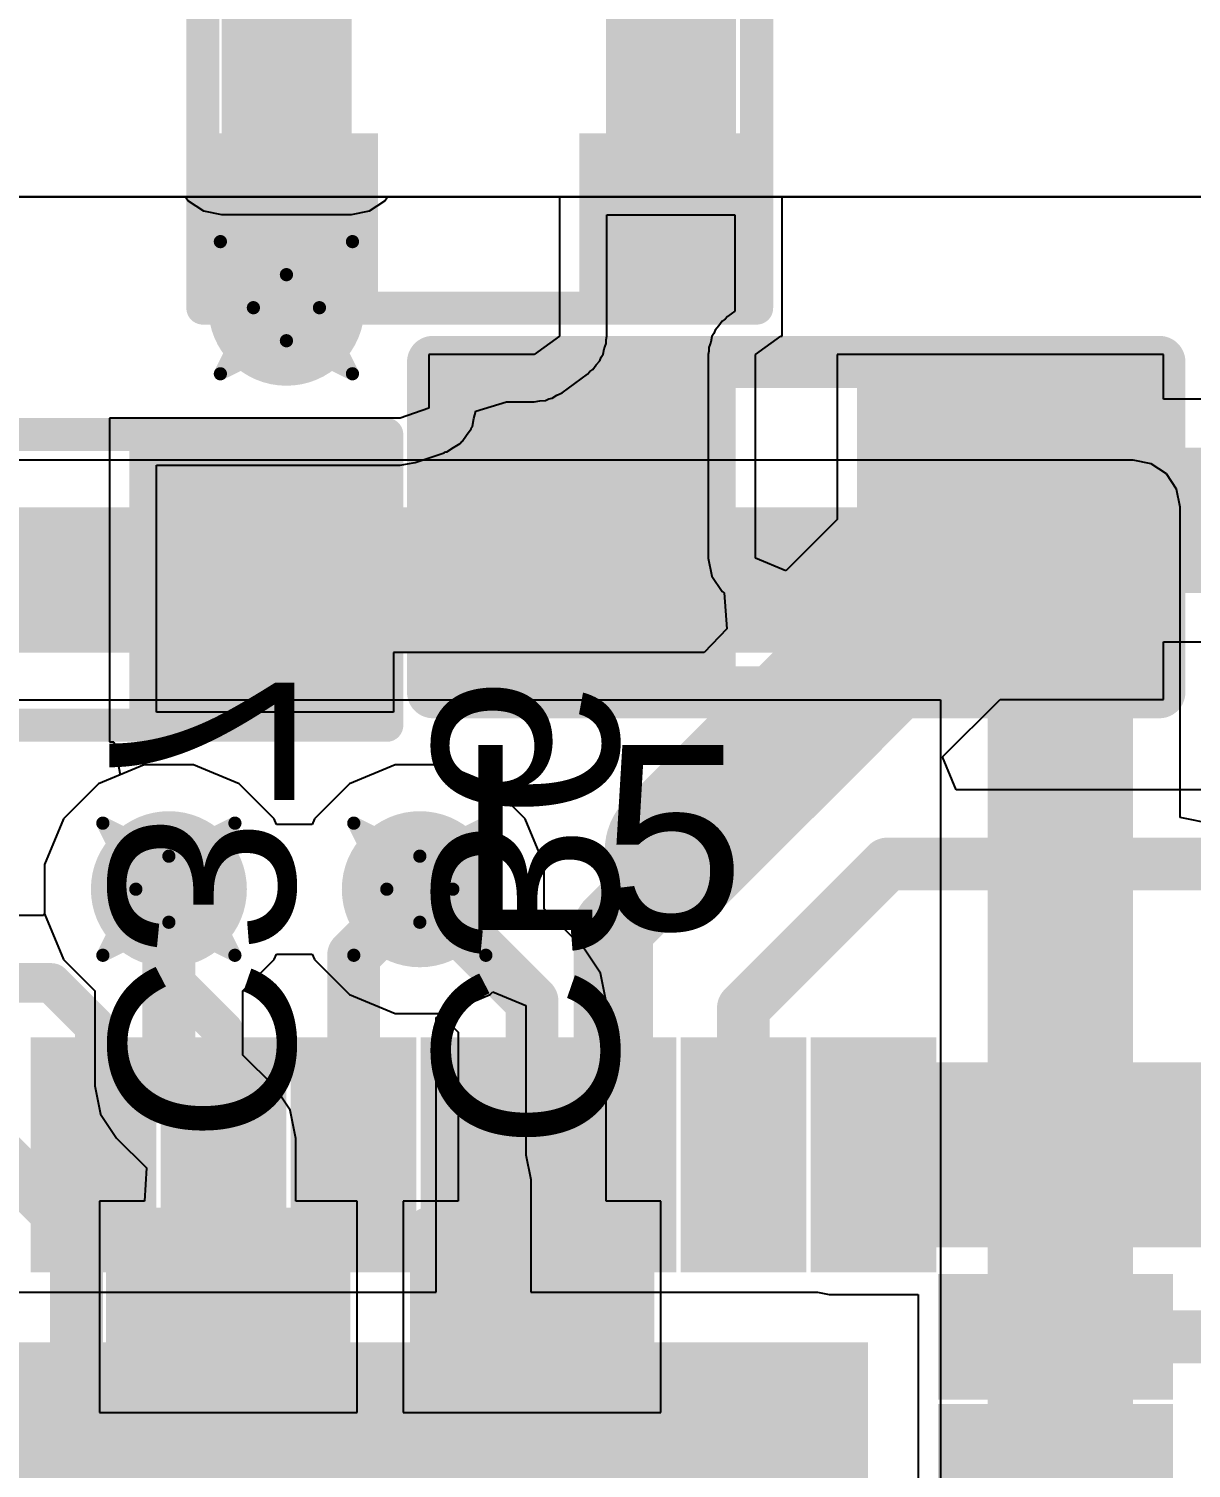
# Model space of a CAD drawing. Header units: inches. Extents: x -8 to 386, y -12 to 64.
# Drawn here: x 8.33 to 12.8, y 22.01 to 27.54 of the extents above; entities that cross this region are included whole.
import ezdxf

# ---------------------------------------------------------------- set-up
doc = ezdxf.new("R2010")
doc.units = ezdxf.units.IN
for name, color, linetype in [('Board_outline', 216, 'Continuous'), ('Bottom Layer', 5, 'Continuous'), ('Bottom Overlay', 54, 'Continuous'), ('Bottom Paste', 16, 'Continuous'), ('Bottom Solder', 6, 'Continuous'), ('Drill Drawing', 1, 'Continuous'), ('Top Layer', 1, 'Continuous'), ('Top Overlay', 2, 'Continuous'), ('Top Paste', 8, 'Continuous'), ('Top Solder', 216, 'Continuous'), ('Via Holes', 16, 'Continuous')]:
    doc.layers.add(name, color=color, linetype=linetype)
doc.styles.add('Arial', font='', dxfattribs={"height": 0.2})
doc.styles.get('Arial').set_extended_font_data('Arial')

msp = doc.modelspace()

# ---------------------------------------------------------------- hatches: boundary and pattern name
at = {"layer": 'Bottom Layer'}
h = msp.add_hatch(color=5, dxfattribs=at)
edge = h.paths.add_edge_path()
edge.add_arc((9.31669968, 26.47190032), 0.2999994, 0, 360)
for points in [[(-2.1082, 25.146), (12.573, 25.146), (12.573, 25.7048), (-2.1082, 25.7048)], [(12.0142, 20.9296), (12.573, 20.9296), (12.573, 25.5016), (12.0142, 25.5016)], [(9.410699999999999, 22.4028), (8.775699999999999, 22.4028), (8.775699999999999, 22.86), (9.410699999999999, 22.86)], [(9.9441, 22.86), (10.5791, 22.86), (10.5791, 22.4028), (9.9441, 22.4028)]]:
    msp.add_hatch(color=5, dxfattribs=at).paths.add_polyline_path(points)
h = msp.add_hatch(color=5, dxfattribs=at)
edge = h.paths.add_edge_path()
edge.add_arc((8.8646, 24.2364006), 0.2999994, 0, 360)
h = msp.add_hatch(color=5, dxfattribs=at)
edge = h.paths.add_edge_path()
edge.add_arc((9.8298, 24.2364006), 0.2999994, 0, 360)
at = {"layer": 'Bottom Paste'}
for points in [[(9.410699999999999, 22.4028), (8.775699999999999, 22.4028), (8.775699999999999, 22.86), (9.410699999999999, 22.86)], [(9.9441, 22.86), (10.5791, 22.86), (10.5791, 22.4028), (9.9441, 22.4028)]]:
    msp.add_hatch(color=16, dxfattribs=at).paths.add_polyline_path(points)
at = {"layer": 'Bottom Solder'}
for points in [[(9.47069988, 22.34280012), (8.71570012, 22.34280012), (8.71570012, 22.91999988), (9.47069988, 22.91999988)], [(9.88410012, 22.91999988), (10.63909988, 22.91999988), (10.63909988, 22.34280012), (9.88410012, 22.34280012)]]:
    msp.add_hatch(color=6, dxfattribs=at).paths.add_polyline_path(points)
at = {"layer": 'Top Layer'}
for points in [[(9.067098960000001, 27.01115248), (9.567097959999998, 27.01115248), (9.567097959999998, 34.81115212), (9.067098960000001, 34.81115212)], [(10.54539928, 27.01040064), (11.04539828, 27.01040064), (11.04539828, 34.81040028), (10.54539928, 34.81040028)], [(9.067098960000001, 27.04115242), (9.567097959999998, 27.04115242), (9.567097959999998, 26.54115342), (9.067098960000001, 26.54115342)], [(10.54539928, 27.04040058), (11.04539828, 27.04040058), (11.04539828, 26.54040158), (10.54539928, 26.54040158)], [(10.04259993, 26.11360029999999), (10.94260067, 26.11360029999999), (10.94260067, 25.1435997), (10.04259993, 25.1435997)], [(11.61259933, 26.11360029999999), (12.51260007, 26.11360029999999), (12.51260007, 25.1435997), (11.61259933, 25.1435997)], [(9.5758, 25.8699), (9.5758, 24.9809), (8.813799999999999, 24.9809), (8.813799999999999, 25.8699)], [(8.71453172, 22.86559943), (8.434532279999999, 22.86559943), (8.434532279999999, 23.56560057), (8.71453172, 23.56560057)], [(9.214403719999998, 22.86559943), (8.934404279999999, 22.86559943), (8.934404279999999, 23.56560057), (9.214403719999998, 23.56560057)], [(9.71452972, 22.86559943), (9.434530279999999, 22.86559943), (9.434530279999999, 23.56560057), (9.71452972, 23.56560057)], [(10.21440172, 22.86559943), (9.93440228, 22.86559943), (9.93440228, 23.56560057), (10.21440172, 23.56560057)], [(10.71452772, 22.86559943), (10.43452828, 22.86559943), (10.43452828, 23.56560057), (10.71452772, 23.56560057)], [(11.21439972, 22.86559943), (10.93440028, 22.86559943), (10.93440028, 23.56560057), (11.21439972, 23.56560057)], [(11.4046, 22.86), (14.224, 22.86), (14.224, 23.5712), (11.4046, 23.5712)], [(11.71452572, 22.86559943), (11.43452628, 22.86559943), (11.43452628, 23.56560057), (11.71452572, 23.56560057)], [(12.62455057, 22.65557572), (12.62455057, 22.37557628), (11.92454943, 22.37557628), (11.92454943, 22.65557572)], [(11.451463, 22.392513), (11.451463, 19.138519), (8.197469, 19.138519), (8.197469, 22.392513)], [(12.62455057, 22.15544972), (12.62455057, 21.87545028), (11.92454943, 21.87545028), (11.92454943, 22.15544972)]]:
    msp.add_hatch(color=1, dxfattribs=at).paths.add_polyline_path(points)
h = msp.add_hatch(color=1, dxfattribs=at)
edge = h.paths.add_edge_path()
edge.add_arc((9.31669968, 26.47190032), 0.2999994, 0, 360)
h = msp.add_hatch(color=1, dxfattribs=at)
edge = h.paths.add_edge_path()
edge.add_arc((8.8646, 24.2364006), 0.2999994, 0, 360)
h = msp.add_hatch(color=1, dxfattribs=at)
edge = h.paths.add_edge_path()
edge.add_arc((9.8298, 24.2364006), 0.2999994, 0, 360)
at = {"layer": 'Top Paste'}
for points in [[(9.067098960000001, 27.04115242), (9.567097959999998, 27.04115242), (9.567097959999998, 26.54115342), (9.067098960000001, 26.54115342)], [(10.54539928, 27.04040058), (11.04539828, 27.04040058), (11.04539828, 26.54040158), (10.54539928, 26.54040158)], [(10.04259993, 26.11360029999999), (10.94260067, 26.11360029999999), (10.94260067, 25.1435997), (10.04259993, 25.1435997)], [(11.61259933, 26.11360029999999), (12.51260007, 26.11360029999999), (12.51260007, 25.1435997), (11.61259933, 25.1435997)], [(9.5758, 25.8699), (9.5758, 24.9809), (8.813799999999999, 24.9809), (8.813799999999999, 25.8699)], [(8.71453172, 22.86559943), (8.434532279999999, 22.86559943), (8.434532279999999, 23.56560057), (8.71453172, 23.56560057)], [(9.214403719999998, 22.86559943), (8.934404279999999, 22.86559943), (8.934404279999999, 23.56560057), (9.214403719999998, 23.56560057)], [(9.71452972, 22.86559943), (9.434530279999999, 22.86559943), (9.434530279999999, 23.56560057), (9.71452972, 23.56560057)], [(10.21440172, 22.86559943), (9.93440228, 22.86559943), (9.93440228, 23.56560057), (10.21440172, 23.56560057)], [(10.71452772, 22.86559943), (10.43452828, 22.86559943), (10.43452828, 23.56560057), (10.71452772, 23.56560057)], [(11.21439972, 22.86559943), (10.93440028, 22.86559943), (10.93440028, 23.56560057), (11.21439972, 23.56560057)], [(11.71452572, 22.86559943), (11.43452628, 22.86559943), (11.43452628, 23.56560057), (11.71452572, 23.56560057)], [(12.62455057, 22.65557572), (12.62455057, 22.37557628), (11.92454943, 22.37557628), (11.92454943, 22.65557572)], [(11.451463, 22.392513), (11.451463, 19.138519), (8.197469, 19.138519), (8.197469, 22.392513)], [(12.62455057, 22.15544972), (12.62455057, 21.87545028), (11.92454943, 21.87545028), (11.92454943, 22.15544972)]]:
    msp.add_hatch(color=8, dxfattribs=at).paths.add_polyline_path(points)
at = {"layer": 'Top Solder'}
for points in [[(8.96549896, 27.14275242), (9.66869796, 27.14275242), (9.66869796, 26.43955342), (8.96549896, 26.43955342)], [(10.44379928, 27.14200058), (11.14699828, 27.14200058), (11.14699828, 26.43880158), (10.44379928, 26.43880158)], [(9.940999929999998, 26.2152003), (11.04420067, 26.2152003), (11.04420067, 25.0419997), (9.940999929999998, 25.0419997)], [(11.51099933, 26.2152003), (12.61420007, 26.2152003), (12.61420007, 25.0419997), (11.51099933, 25.0419997)], [(9.6774, 25.9715), (9.6774, 24.8793), (8.712200000000001, 24.8793), (8.712200000000001, 25.9715)], [(8.81613172, 22.76399943), (8.33293228, 22.76399943), (8.33293228, 23.66720057), (8.81613172, 23.66720057)], [(9.31600372, 22.76399943), (8.83280428, 22.76399943), (8.83280428, 23.66720057), (9.31600372, 23.66720057)], [(9.81612972, 22.76399943), (9.33293028, 22.76399943), (9.33293028, 23.66720057), (9.81612972, 23.66720057)], [(10.31600172, 22.76399943), (9.83280228, 22.76399943), (9.83280228, 23.66720057), (10.31600172, 23.66720057)], [(10.81612772, 22.76399943), (10.33292828, 22.76399943), (10.33292828, 23.66720057), (10.81612772, 23.66720057)], [(11.31599972, 22.76399943), (10.83280028, 22.76399943), (10.83280028, 23.66720057), (11.31599972, 23.66720057)], [(11.81612572, 22.76399943), (11.33292628, 22.76399943), (11.33292628, 23.66720057), (11.81612572, 23.66720057)], [(12.72615057, 22.75717572), (12.72615057, 22.27397628), (11.82294943, 22.27397628), (11.82294943, 22.75717572)], [(11.553063, 22.494113), (11.553063, 19.036919), (8.095868999999999, 19.036919), (8.095868999999999, 22.494113)], [(12.72615057, 22.25704972), (12.72615057, 21.77385028), (11.82294943, 21.77385028), (11.82294943, 22.25704972)]]:
    msp.add_hatch(color=216, dxfattribs=at).paths.add_polyline_path(points)
at = {"layer": 'Via Holes'}
h = msp.add_hatch(color=7, dxfattribs=at)
edge = h.paths.add_edge_path()
edge.add_arc((9.31669968, 26.47190032), 0.1499997, 0, 360)
h = msp.add_hatch(color=7, dxfattribs=at)
edge = h.paths.add_edge_path()
edge.add_arc((8.8646, 24.2364006), 0.1499997, 0, 360)
h = msp.add_hatch(color=7, dxfattribs=at)
edge = h.paths.add_edge_path()
edge.add_arc((9.8298, 24.2364006), 0.1499997, 0, 360)

# ---------------------------------------------------------------- linework, layer by layer
at = {"layer": 'Board_outline'}
msp.add_lwpolyline([(37.53680072, 13.3604, 0.254, 0.254, 1), (-7.46320072, 13.3604, 0.254, 0.254, 1)], format="xyseb", close=True, dxfattribs=at)
at = {"layer": 'Bottom Layer'}
for p, q in [((33.401, 26.8986), (-3.2258, 26.8986)), ((-2.62867902, 26.8986), (32.70227648, 26.8986)), ((12.573, 25.88608234), (-2.1082, 25.88608234)), ((12.64237248, 25.87228252), (12.573, 25.88608234)), ((12.70118618, 25.83298618), (12.64237248, 25.87228252)), ((12.74048252, 25.77417248), (12.70118618, 25.83298618)), ((12.75428234, 25.7048), (12.74048252, 25.77417248)), ((12.75428234, 24.51164262), (12.75428234, 25.7048)), ((-0.07271765999999999, 24.96471766), (11.83291766, 24.96471766)), ((11.83291766, 24.96471766), (11.83291766, 21.5646)), ((8.76956082, 24.7142), (8.593947759999999, 24.64145948)), ((8.95963918, 24.7142), (8.76956082, 24.7142)), ((9.13525224, 24.64145948), (8.95963918, 24.7142)), ((9.73476082, 24.7142), (9.55914776, 24.64145948)), ((9.92483918, 24.7142), (9.73476082, 24.7142)), ((10.10045224, 24.64145948), (9.92483918, 24.7142)), ((8.593947759999999, 24.64145948), (8.459541119999999, 24.50705284)), ((9.26965888, 24.50705284), (9.13525224, 24.64145948)), ((9.55914776, 24.64145948), (9.42474112, 24.50705284)), ((10.23485888, 24.50705284), (10.10045224, 24.64145948)), ((8.459541119999999, 24.50705284), (8.386800599999999, 24.33143978)), ((9.278467599999999, 24.48578542), (9.26965888, 24.50705284)), ((9.415932399999999, 24.48578542), (9.278467599999999, 24.48578542)), ((9.42474112, 24.50705284), (9.415932399999999, 24.48578542)), ((10.3075994, 24.33143978), (10.23485888, 24.50705284)), ((12.88128234, 24.48637978), (12.75428234, 24.51164262)), ((8.386800599999999, 24.33143978), (8.386800599999999, 24.14136142)), ((10.3075994, 24.16147314), (10.3075994, 24.33143978)), ((8.386800599999999, 24.14136142), (8.459541119999999, 23.96574836)), ((10.46302962, 24.00604292), (10.3075994, 24.16147314)), ((8.459541119999999, 23.96574836), (8.579726299999999, 23.84556318)), ((9.1494737, 23.84556318), (9.26965888, 23.96574836)), ((9.26965888, 23.96574836), (9.278467599999999, 23.98701578)), ((9.278467599999999, 23.98701578), (9.415932399999999, 23.98701578)), ((9.415932399999999, 23.98701578), (9.42474112, 23.96574836)), ((9.42474112, 23.96574836), (9.55914776, 23.83134172)), ((10.46303724, 24.00603784), (10.46302962, 24.00604292)), ((10.52478972, 23.9136174), (10.46303724, 24.00603784)), ((10.5464737, 23.8046006), (10.52478972, 23.9136174)), ((8.579726299999999, 23.84556318), (8.579726299999999, 23.48101222)), ((9.1494737, 23.5990003), (9.1494737, 23.84556318)), ((9.55914776, 23.83134172), (9.73476082, 23.7586012)), ((10.5464737, 23.0378), (10.5464737, 23.8046006)), ((9.73476082, 23.7586012), (9.90472746, 23.7586012)), ((9.90472746, 23.7586012), (9.9767263, 23.68660236)), ((9.9767263, 23.68660236), (9.9767263, 23.0378)), ((9.269237239999999, 23.47923676), (9.1494737, 23.5990003)), ((8.579726299999999, 23.48101222), (8.579723759999998, 23.48099952)), ((8.579723759999998, 23.48099952), (8.60141028, 23.37198272)), ((9.33098972, 23.38681632), (9.269237239999999, 23.47923676)), ((8.60141028, 23.37198272), (8.66316276, 23.27956228)), ((9.35267624, 23.27779952), (9.33098972, 23.38681632)), ((8.66316276, 23.27956228), (8.77792504, 23.1648)), ((9.352673699999999, 23.27778682), (9.35267624, 23.27779952)), ((9.352673699999999, 23.0378), (9.352673699999999, 23.27778682)), ((8.77792504, 23.1648), (8.77085114, 23.0378)), ((8.77085114, 23.0378), (8.597900000000001, 23.0378)), ((8.597900000000001, 23.0378), (8.597900000000001, 22.225)), ((9.5885, 23.0378), (9.352673699999999, 23.0378)), ((9.5885, 22.225), (9.5885, 23.0378)), ((9.9767263, 23.0378), (9.7663, 23.0378)), ((9.7663, 23.0378), (9.7663, 22.225)), ((10.7569, 23.0378), (10.5464737, 23.0378)), ((10.7569, 22.225), (10.7569, 23.0378)), ((8.597900000000001, 22.225), (9.5885, 22.225)), ((9.7663, 22.225), (10.7569, 22.225))]:
    msp.add_line(p, q, dxfattribs=at)
for points in [[(8.8646, 23.48099952, 0.2032, 0.2032, 0), (8.8646, 24.2364006, 0.2032, 0.2032, 0)], [(9.8298, 24.2364006, 0.2032, 0.2032, 0), (10.2616, 23.8046006, 0.2032, 0.2032, 0)], [(10.2616, 22.6314, 0.2032, 0.2032, 0), (10.2616, 23.8046006, 0.2032, 0.2032, 0)], [(7.881967980000001, 23.5458, 0.2032, 0.2032, 0), (8.509, 22.91876798, 0.2032, 0.2032, 0)], [(8.8646, 23.48099952, 0.2032, 0.2032, 0), (9.067799999999998, 23.27779952, 0.2032, 0.2032, 0)], [(9.067799999999998, 22.6314, 0.2032, 0.2032, 0), (9.067799999999998, 23.27779952, 0.2032, 0.2032, 0)], [(8.509, 21.6916, 0.2032, 0.2032, 0), (8.509, 22.91876798, 0.2032, 0.2032, 0)]]:
    msp.add_lwpolyline(points, format="xyseb", dxfattribs=at)
for points in [[(8.813799999999999, 24.2364006, 0.1016, 0.1016, 1), (8.915399999999998, 24.2364006, 0.1016, 0.1016, 1)], [(9.779, 24.2364006, 0.1016, 0.1016, 1), (9.8806, 24.2364006, 0.1016, 0.1016, 1)], [(10.2108, 23.8046006, 0.1016, 0.1016, 1), (10.3124, 23.8046006, 0.1016, 0.1016, 1)], [(10.2108, 23.8046006, 0.1016, 0.1016, 1), (10.3124, 23.8046006, 0.1016, 0.1016, 1)], [(8.813799999999999, 23.48099952, 0.1016, 0.1016, 1), (8.915399999999998, 23.48099952, 0.1016, 0.1016, 1)], [(8.813799999999999, 23.48099952, 0.1016, 0.1016, 1), (8.915399999999998, 23.48099952, 0.1016, 0.1016, 1)], [(9.017, 23.27779952, 0.1016, 0.1016, 1), (9.118599999999999, 23.27779952, 0.1016, 0.1016, 1)], [(9.017, 23.27779952, 0.1016, 0.1016, 1), (9.118599999999999, 23.27779952, 0.1016, 0.1016, 1)], [(8.4582, 22.91876798, 0.1016, 0.1016, 1), (8.5598, 22.91876798, 0.1016, 0.1016, 1)], [(8.4582, 22.91876798, 0.1016, 0.1016, 1), (8.5598, 22.91876798, 0.1016, 0.1016, 1)], [(9.017, 22.6314, 0.1016, 0.1016, 1), (9.118599999999999, 22.6314, 0.1016, 0.1016, 1)], [(10.2108, 22.6314, 0.1016, 0.1016, 1), (10.3124, 22.6314, 0.1016, 0.1016, 1)]]:
    msp.add_lwpolyline(points, format="xyseb", close=True, dxfattribs=at)
at = {"layer": 'Bottom Overlay'}
for points in [[(8.6868, 22.4409, 0.127, 0.127, 0), (8.6868, 22.9489, 0.127, 0.127, 0)], [(8.6868, 22.9489, 0.127, 0.127, 0), (9.4996, 22.9489, 0.127, 0.127, 0)], [(9.4996, 22.4409, 0.127, 0.127, 0), (9.4996, 22.9489, 0.127, 0.127, 0)], [(9.8552, 22.9489, 0.127, 0.127, 0), (10.668, 22.9489, 0.127, 0.127, 0)], [(9.8552, 22.4409, 0.127, 0.127, 0), (9.8552, 22.9489, 0.127, 0.127, 0)], [(10.668, 22.4409, 0.127, 0.127, 0), (10.668, 22.9489, 0.127, 0.127, 0)]]:
    msp.add_lwpolyline(points, format="xyseb", dxfattribs=at)
for points in [[(8.65505, 22.9489, 0.0635, 0.0635, 1), (8.718549999999999, 22.9489, 0.0635, 0.0635, 1)], [(8.65505, 22.9489, 0.0635, 0.0635, 1), (8.718549999999999, 22.9489, 0.0635, 0.0635, 1)], [(9.46785, 22.9489, 0.0635, 0.0635, 1), (9.531349999999998, 22.9489, 0.0635, 0.0635, 1)], [(9.46785, 22.9489, 0.0635, 0.0635, 1), (9.531349999999998, 22.9489, 0.0635, 0.0635, 1)], [(9.82345, 22.9489, 0.0635, 0.0635, 1), (9.886949999999999, 22.9489, 0.0635, 0.0635, 1)], [(9.82345, 22.9489, 0.0635, 0.0635, 1), (9.886949999999999, 22.9489, 0.0635, 0.0635, 1)], [(10.63625, 22.9489, 0.0635, 0.0635, 1), (10.69975, 22.9489, 0.0635, 0.0635, 1)], [(10.63625, 22.9489, 0.0635, 0.0635, 1), (10.69975, 22.9489, 0.0635, 0.0635, 1)], [(8.65505, 22.4409, 0.0635, 0.0635, 1), (8.718549999999999, 22.4409, 0.0635, 0.0635, 1)], [(9.46785, 22.4409, 0.0635, 0.0635, 1), (9.531349999999998, 22.4409, 0.0635, 0.0635, 1)], [(9.82345, 22.4409, 0.0635, 0.0635, 1), (9.886949999999999, 22.4409, 0.0635, 0.0635, 1)], [(10.63625, 22.4409, 0.0635, 0.0635, 1), (10.69975, 22.4409, 0.0635, 0.0635, 1)]]:
    msp.add_lwpolyline(points, format="xyseb", close=True, dxfattribs=at)
at = {"layer": 'Drill Drawing'}
for points in [[(9.06269968, 26.72590032, 0.0508, 0.0508, 0), (9.31669968, 26.59890032, 0.0508, 0.0508, 0)], [(9.06269968, 26.72590032, 0.0508, 0.0508, 0), (9.189699679999999, 26.47190032, 0.0508, 0.0508, 0)], [(9.31669968, 26.59890032, 0.0508, 0.0508, 0), (9.570699679999999, 26.72590032, 0.0508, 0.0508, 0)], [(9.44369968, 26.47190032, 0.0508, 0.0508, 0), (9.570699679999999, 26.72590032, 0.0508, 0.0508, 0)], [(9.06269968, 26.21790032, 0.0508, 0.0508, 0), (9.189699679999999, 26.47190032, 0.0508, 0.0508, 0)], [(9.44369968, 26.47190032, 0.0508, 0.0508, 0), (9.570699679999999, 26.21790032, 0.0508, 0.0508, 0)], [(9.06269968, 26.21790032, 0.0508, 0.0508, 0), (9.31669968, 26.34490032, 0.0508, 0.0508, 0)], [(9.31669968, 26.34490032, 0.0508, 0.0508, 0), (9.570699679999999, 26.21790032, 0.0508, 0.0508, 0)], [(8.6106, 24.4904006, 0.0508, 0.0508, 0), (8.8646, 24.3634006, 0.0508, 0.0508, 0)], [(8.6106, 24.4904006, 0.0508, 0.0508, 0), (8.737599999999999, 24.2364006, 0.0508, 0.0508, 0)], [(8.8646, 24.3634006, 0.0508, 0.0508, 0), (9.118599999999999, 24.4904006, 0.0508, 0.0508, 0)], [(8.991599999999998, 24.2364006, 0.0508, 0.0508, 0), (9.118599999999999, 24.4904006, 0.0508, 0.0508, 0)], [(9.5758, 24.4904006, 0.0508, 0.0508, 0), (9.8298, 24.3634006, 0.0508, 0.0508, 0)], [(9.5758, 24.4904006, 0.0508, 0.0508, 0), (9.7028, 24.2364006, 0.0508, 0.0508, 0)], [(9.8298, 24.3634006, 0.0508, 0.0508, 0), (10.0838, 24.4904006, 0.0508, 0.0508, 0)], [(9.9568, 24.2364006, 0.0508, 0.0508, 0), (10.0838, 24.4904006, 0.0508, 0.0508, 0)], [(8.6106, 23.9824006, 0.0508, 0.0508, 0), (8.737599999999999, 24.2364006, 0.0508, 0.0508, 0)], [(8.991599999999998, 24.2364006, 0.0508, 0.0508, 0), (9.118599999999999, 23.9824006, 0.0508, 0.0508, 0)], [(9.5758, 23.9824006, 0.0508, 0.0508, 0), (9.7028, 24.2364006, 0.0508, 0.0508, 0)], [(9.9568, 24.2364006, 0.0508, 0.0508, 0), (10.0838, 23.9824006, 0.0508, 0.0508, 0)], [(8.6106, 23.9824006, 0.0508, 0.0508, 0), (8.8646, 24.1094006, 0.0508, 0.0508, 0)], [(8.8646, 24.1094006, 0.0508, 0.0508, 0), (9.118599999999999, 23.9824006, 0.0508, 0.0508, 0)], [(9.5758, 23.9824006, 0.0508, 0.0508, 0), (9.8298, 24.1094006, 0.0508, 0.0508, 0)], [(9.8298, 24.1094006, 0.0508, 0.0508, 0), (10.0838, 23.9824006, 0.0508, 0.0508, 0)]]:
    msp.add_lwpolyline(points, format="xyseb", dxfattribs=at)
for points in [[(9.049999679999999, 26.72590032, 0.0254, 0.0254, 1), (9.075399679999999, 26.72590032, 0.0254, 0.0254, 1)], [(9.049999679999999, 26.72590032, 0.0254, 0.0254, 1), (9.075399679999999, 26.72590032, 0.0254, 0.0254, 1)], [(9.55799968, 26.72590032, 0.0254, 0.0254, 1), (9.58339968, 26.72590032, 0.0254, 0.0254, 1)], [(9.55799968, 26.72590032, 0.0254, 0.0254, 1), (9.58339968, 26.72590032, 0.0254, 0.0254, 1)], [(9.303999679999999, 26.59890032, 0.0254, 0.0254, 1), (9.32939968, 26.59890032, 0.0254, 0.0254, 1)], [(9.303999679999999, 26.59890032, 0.0254, 0.0254, 1), (9.32939968, 26.59890032, 0.0254, 0.0254, 1)], [(9.17699968, 26.47190032, 0.0254, 0.0254, 1), (9.20239968, 26.47190032, 0.0254, 0.0254, 1)], [(9.17699968, 26.47190032, 0.0254, 0.0254, 1), (9.20239968, 26.47190032, 0.0254, 0.0254, 1)], [(9.43099968, 26.47190032, 0.0254, 0.0254, 1), (9.456399679999999, 26.47190032, 0.0254, 0.0254, 1)], [(9.43099968, 26.47190032, 0.0254, 0.0254, 1), (9.456399679999999, 26.47190032, 0.0254, 0.0254, 1)], [(9.303999679999999, 26.34490032, 0.0254, 0.0254, 1), (9.32939968, 26.34490032, 0.0254, 0.0254, 1)], [(9.303999679999999, 26.34490032, 0.0254, 0.0254, 1), (9.32939968, 26.34490032, 0.0254, 0.0254, 1)], [(9.049999679999999, 26.21790032, 0.0254, 0.0254, 1), (9.075399679999999, 26.21790032, 0.0254, 0.0254, 1)], [(9.049999679999999, 26.21790032, 0.0254, 0.0254, 1), (9.075399679999999, 26.21790032, 0.0254, 0.0254, 1)], [(9.55799968, 26.21790032, 0.0254, 0.0254, 1), (9.58339968, 26.21790032, 0.0254, 0.0254, 1)], [(9.55799968, 26.21790032, 0.0254, 0.0254, 1), (9.58339968, 26.21790032, 0.0254, 0.0254, 1)], [(8.597900000000001, 24.4904006, 0.0254, 0.0254, 1), (8.6233, 24.4904006, 0.0254, 0.0254, 1)], [(8.597900000000001, 24.4904006, 0.0254, 0.0254, 1), (8.6233, 24.4904006, 0.0254, 0.0254, 1)], [(9.105899999999998, 24.4904006, 0.0254, 0.0254, 1), (9.1313, 24.4904006, 0.0254, 0.0254, 1)], [(9.105899999999998, 24.4904006, 0.0254, 0.0254, 1), (9.1313, 24.4904006, 0.0254, 0.0254, 1)], [(9.5631, 24.4904006, 0.0254, 0.0254, 1), (9.5885, 24.4904006, 0.0254, 0.0254, 1)], [(9.5631, 24.4904006, 0.0254, 0.0254, 1), (9.5885, 24.4904006, 0.0254, 0.0254, 1)], [(10.0711, 24.4904006, 0.0254, 0.0254, 1), (10.0965, 24.4904006, 0.0254, 0.0254, 1)], [(10.0711, 24.4904006, 0.0254, 0.0254, 1), (10.0965, 24.4904006, 0.0254, 0.0254, 1)], [(8.851899999999999, 24.3634006, 0.0254, 0.0254, 1), (8.877299999999998, 24.3634006, 0.0254, 0.0254, 1)], [(8.851899999999999, 24.3634006, 0.0254, 0.0254, 1), (8.877299999999998, 24.3634006, 0.0254, 0.0254, 1)], [(9.8171, 24.3634006, 0.0254, 0.0254, 1), (9.8425, 24.3634006, 0.0254, 0.0254, 1)], [(9.8171, 24.3634006, 0.0254, 0.0254, 1), (9.8425, 24.3634006, 0.0254, 0.0254, 1)], [(8.7249, 24.2364006, 0.0254, 0.0254, 1), (8.7503, 24.2364006, 0.0254, 0.0254, 1)], [(8.7249, 24.2364006, 0.0254, 0.0254, 1), (8.7503, 24.2364006, 0.0254, 0.0254, 1)], [(8.9789, 24.2364006, 0.0254, 0.0254, 1), (9.004299999999999, 24.2364006, 0.0254, 0.0254, 1)], [(8.9789, 24.2364006, 0.0254, 0.0254, 1), (9.004299999999999, 24.2364006, 0.0254, 0.0254, 1)], [(9.6901, 24.2364006, 0.0254, 0.0254, 1), (9.7155, 24.2364006, 0.0254, 0.0254, 1)], [(9.6901, 24.2364006, 0.0254, 0.0254, 1), (9.7155, 24.2364006, 0.0254, 0.0254, 1)], [(9.9441, 24.2364006, 0.0254, 0.0254, 1), (9.9695, 24.2364006, 0.0254, 0.0254, 1)], [(9.9441, 24.2364006, 0.0254, 0.0254, 1), (9.9695, 24.2364006, 0.0254, 0.0254, 1)], [(8.851899999999999, 24.1094006, 0.0254, 0.0254, 1), (8.877299999999998, 24.1094006, 0.0254, 0.0254, 1)], [(8.851899999999999, 24.1094006, 0.0254, 0.0254, 1), (8.877299999999998, 24.1094006, 0.0254, 0.0254, 1)], [(9.8171, 24.1094006, 0.0254, 0.0254, 1), (9.8425, 24.1094006, 0.0254, 0.0254, 1)], [(9.8171, 24.1094006, 0.0254, 0.0254, 1), (9.8425, 24.1094006, 0.0254, 0.0254, 1)], [(8.597900000000001, 23.9824006, 0.0254, 0.0254, 1), (8.6233, 23.9824006, 0.0254, 0.0254, 1)], [(8.597900000000001, 23.9824006, 0.0254, 0.0254, 1), (8.6233, 23.9824006, 0.0254, 0.0254, 1)], [(9.105899999999998, 23.9824006, 0.0254, 0.0254, 1), (9.1313, 23.9824006, 0.0254, 0.0254, 1)], [(9.105899999999998, 23.9824006, 0.0254, 0.0254, 1), (9.1313, 23.9824006, 0.0254, 0.0254, 1)], [(9.5631, 23.9824006, 0.0254, 0.0254, 1), (9.5885, 23.9824006, 0.0254, 0.0254, 1)], [(9.5631, 23.9824006, 0.0254, 0.0254, 1), (9.5885, 23.9824006, 0.0254, 0.0254, 1)], [(10.0711, 23.9824006, 0.0254, 0.0254, 1), (10.0965, 23.9824006, 0.0254, 0.0254, 1)], [(10.0711, 23.9824006, 0.0254, 0.0254, 1), (10.0965, 23.9824006, 0.0254, 0.0254, 1)]]:
    msp.add_lwpolyline(points, format="xyseb", close=True, dxfattribs=at)
at = {"layer": 'Top Layer'}
for p, q in [((33.401, 26.8986), (-3.2258, 26.8986)), ((-2.62867902, 26.8986), (8.9284683, 26.8986)), ((8.9284683, 26.8986), (8.938912779999999, 26.8829663)), ((9.69528414, 26.8829663), (9.705728619999999, 26.8986)), ((9.705728619999999, 26.8986), (10.36759928, 26.8986)), ((10.36759928, 26.8986), (10.36759674, 26.36260412)), ((11.22319828, 26.36260158), (11.22319828, 26.8986)), ((11.22319828, 26.8986), (32.70227648, 26.8986)), ((8.938912779999999, 26.8829663), (8.997726479999999, 26.84366996)), ((8.997726479999999, 26.84366996), (9.067098960000001, 26.82987014)), ((9.567097959999998, 26.82987014), (9.63647044, 26.84366996)), ((9.63647044, 26.84366996), (9.69528414, 26.8829663)), ((9.067098960000001, 26.82987014), (9.567097959999998, 26.82987014)), ((10.54887908, 26.36260412), (10.54888162, 26.8291183)), ((10.54888162, 26.8291183), (11.04191594, 26.8291183)), ((11.04191594, 26.8291183), (11.04191594, 26.45855516)), ((11.04191594, 26.45855516), (11.0134908, 26.43779828)), ((10.98022442, 26.4016363), (10.96560418, 26.38574352)), ((10.99222084, 26.41958902), (10.98022442, 26.4016363)), ((11.00394548, 26.42742238), (10.99222084, 26.41958902)), ((11.0134908, 26.43779828), (11.00394548, 26.42742238)), ((10.36759674, 26.36260412), (10.27009122, 26.2914003)), ((10.54612826, 26.34876874), (10.54887908, 26.36260412)), ((10.546715, 26.33467936), (10.54612826, 26.34876874)), ((10.9487081, 26.33959934), (10.94128368, 26.31932252)), ((10.95292196, 26.36077786), (10.9487081, 26.33959934)), ((10.96075532, 26.37249996), (10.95292196, 26.36077786)), ((10.96560418, 26.38574352), (10.96075532, 26.37249996)), ((11.12040194, 26.29139776), (11.21790746, 26.36260158)), ((11.21790746, 26.36260158), (11.22319828, 26.36260158)), ((10.27009122, 26.2914003), (9.864801199999999, 26.2914003)), ((9.864801199999999, 26.2914003), (9.864801199999999, 26.08584318)), ((10.5272459, 26.281507), (10.53507926, 26.29323164)), ((10.53507926, 26.29323164), (10.53929058, 26.31440254)), ((10.53929058, 26.31440254), (10.546715, 26.33467936)), ((10.9391196, 26.29140538), (10.93911706, 26.23560666)), ((10.94187042, 26.30523568), (10.9391196, 26.29140538)), ((10.94128368, 26.31932252), (10.94187042, 26.30523568)), ((11.1203994, 26.23559904), (11.12040194, 26.29139776)), ((12.6903988, 26.2914003), (11.4348006, 26.2914003)), ((11.4348006, 26.2914003), (11.4348006, 25.6576449)), ((12.6903988, 26.12015604), (12.6903988, 26.2914003)), ((10.48405574, 26.22658204), (10.49578292, 26.23441794)), ((10.49578292, 26.23441794), (10.50777426, 26.25236812)), ((10.50777426, 26.25236812), (10.5223945, 26.26825836)), ((10.5223945, 26.26825836), (10.5272459, 26.281507)), ((10.93911706, 26.23560666), (10.93911706, 25.50917682)), ((11.1203994, 25.50917682), (11.1203994, 26.23559904)), ((10.37700236, 26.14499978), (10.47450788, 26.2162036)), ((10.47450788, 26.2162036), (10.48405574, 26.22658204)), ((10.31283942, 26.11523098), (10.3256334, 26.12116696)), ((10.3256334, 26.12116696), (10.3394637, 26.12391778)), ((10.3394637, 26.12391778), (10.35741642, 26.13591166)), ((10.35741642, 26.13591166), (10.37700236, 26.14499978)), ((12.9413, 26.12015604), (12.6903988, 26.12015604)), ((9.864801199999999, 26.08584318), (9.7536, 26.04770254)), ((10.0381054, 26.04573658), (10.04573048, 26.07455796)), ((10.04573048, 26.07455796), (10.16331724, 26.11011796)), ((10.16331724, 26.11011796), (10.27009122, 26.11011796)), ((10.27009122, 26.11011796), (10.29126974, 26.11433182)), ((10.29126974, 26.11433182), (10.31283942, 26.11523098)), ((9.73779866, 26.0477), (8.636000000000001, 26.0477)), ((8.636000000000001, 26.0477), (8.636000000000001, 24.8031)), ((9.7536, 26.04770254), (9.73779866, 26.0477)), ((10.0276406, 26.00617862), (10.02910364, 26.01171328)), ((10.02910364, 26.01171328), (10.03228372, 26.0164707)), ((10.03228372, 26.0164707), (10.0381054, 26.04573658)), ((9.98475778, 25.94992778), (9.988224879999999, 25.95447438)), ((9.988224879999999, 25.95447438), (9.99298738, 25.957657)), ((9.99298738, 25.957657), (10.00956596, 25.98246772)), ((10.00956596, 25.98246772), (10.0276406, 26.00617862)), ((9.812413699999999, 25.8762246), (9.9236149, 25.91436778)), ((9.9236149, 25.91436778), (9.92856028, 25.91724306)), ((9.92856028, 25.91724306), (9.934173679999999, 25.91836066)), ((9.934173679999999, 25.91836066), (9.95898948, 25.93494178)), ((9.95898948, 25.93494178), (9.98475778, 25.94992778)), ((8.817282339999998, 24.9174), (8.817282339999998, 25.86641766)), ((8.817282339999998, 25.86641766), (9.73779866, 25.86641766)), ((9.73779866, 25.86641766), (9.73781136, 25.8664202)), ((9.73781136, 25.8664202), (9.7378266, 25.86641766)), ((9.7378266, 25.86641766), (9.75362794, 25.8664202)), ((9.75362794, 25.8664202), (9.78286588, 25.87223934)), ((9.78286588, 25.87223934), (9.812413699999999, 25.8762246)), ((11.4348006, 25.6576449), (11.23773216, 25.46057646)), ((10.93911706, 25.50917682), (10.95291688, 25.4398018)), ((11.23773216, 25.46057646), (11.1203994, 25.50917682)), ((10.95291688, 25.4398018), (10.99221322, 25.38099064)), ((10.99221322, 25.38099064), (11.00037424, 25.37553726)), ((11.00037424, 25.37553726), (11.01056218, 25.23723426)), ((11.01056218, 25.23723426), (10.92316586, 25.146)), ((12.6903988, 24.9657997), (12.6903988, 25.18784396)), ((12.6903988, 25.18784396), (12.9413, 25.18784396)), ((10.92316586, 25.146), (9.7282, 25.146)), ((9.7282, 25.146), (9.7282, 24.9174)), ((11.840718, 24.7450737), (12.06144146, 24.9657997)), ((12.06144146, 24.9657997), (12.6903988, 24.9657997)), ((9.7282, 24.9174), (8.817282339999998, 24.9174)), ((8.636000000000001, 24.8031), (8.65231442, 24.8031)), ((8.65231442, 24.8031), (8.67757726, 24.6761)), ((11.8933214, 24.6180737), (11.840718, 24.7450737)), ((8.593947759999999, 24.64145948), (8.459541119999999, 24.50705284)), ((8.67757726, 24.6761), (8.593947759999999, 24.64145948)), ((12.94416258, 24.6180737), (11.8933214, 24.6180737)), ((8.459541119999999, 24.50705284), (8.386800599999999, 24.33143978)), ((8.386800599999999, 24.33143978), (8.386800599999999, 24.14136396)), ((8.3825334, 24.13497586), (6.9088, 24.13497586)), ((8.386800599999999, 24.14136396), (8.3825334, 24.13497586)), ((10.0001197, 23.78978224), (10.10045224, 23.83134172)), ((10.10045224, 23.83134172), (10.11085862, 23.8417481)), ((10.11085862, 23.8417481), (10.23785862, 23.78914216)), ((9.89232972, 23.74339676), (10.0001197, 23.78978224)), ((9.89232972, 22.6878007), (9.89232972, 23.74339676)), ((10.23785862, 23.78914216), (10.23785862, 23.2156)), ((10.23785862, 23.2156), (10.25672828, 23.12073862)), ((10.25672828, 23.12073862), (10.25672828, 22.6878007)), ((7.902181299999999, 22.6878007), (9.89232972, 22.6878007)), ((10.25672828, 22.6878007), (11.35893842, 22.6878007)), ((11.35893842, 22.6878007), (11.4046, 22.67871766)), ((11.4046, 22.67871766), (11.7467507, 22.67871766)), ((11.7467507, 22.67871766), (11.7467507, 22.19777628)), ((11.7467507, 22.19777628), (11.7467507, 21.19777828))]:
    msp.add_line(p, q, dxfattribs=at)
for points in [[(9.31669968, 26.47190032, 0.499999, 0.499999, 0), (9.31669968, 27.07715184, 0.499999, 0.499999, 0)], [(11.4046, 24.9682, 0.5588, 0.5588, 0), (12.065, 25.6286, 0.5588, 0.5588, 0)], [(12.1387997, 25.654, 0.5588, 0.5588, 0), (13.2969, 25.654, 0.5588, 0.5588, 0)], [(12.065, 25.6286, 0.508, 0.508, 0), (12.1133997, 25.6286, 0.508, 0.508, 0)], [(11.15165664, 24.7142, 0.5588, 0.5588, 0), (11.4046, 24.96714336, 0.5588, 0.5588, 0)], [(11.4046, 24.96714336, 0.508, 0.508, 0), (11.4046, 24.9682, 0.508, 0.508, 0)], [(10.8204, 24.384, 0.5588, 0.5588, 0), (11.1506, 24.7142, 0.5588, 0.5588, 0)], [(11.1506, 24.7142, 0.508, 0.508, 0), (11.15165664, 24.7142, 0.508, 0.508, 0)], [(10.8204, 24.3356003, 0.3048, 0.3048, 0), (10.8204, 24.384, 0.3048, 0.3048, 0)], [(10.574528, 24.0897283, 0.3048, 0.3048, 0), (10.8204, 24.3356003, 0.3048, 0.3048, 0)], [(11.0744, 23.77919806, 0.2032, 0.2032, 0), (11.62840194, 24.3332, 0.2032, 0.2032, 0)], [(11.62840194, 24.3332, 0.2032, 0.2032, 0), (13.335, 24.3332, 0.2032, 0.2032, 0)], [(8.864602539999998, 23.90139746, 0.1524, 0.1524, 0), (8.864602539999998, 24.2364006, 0.1524, 0.1524, 0)], [(9.575165, 23.9817656, 0.2032, 0.2032, 0), (9.8298, 24.2364006, 0.2032, 0.2032, 0)], [(10.574528, 23.2156, 0.3048, 0.3048, 0), (10.574528, 24.0897283, 0.3048, 0.3048, 0)], [(9.575165, 23.32123606, 0.2032, 0.2032, 0), (9.575165, 23.9817656, 0.2032, 0.2032, 0)], [(8.864602539999998, 23.90139746, 0.1524, 0.1524, 0), (9.074404, 23.691596, 0.1524, 0.1524, 0)], [(6.9088, 23.876, 0.1524, 0.1524, 0), (8.4125943, 23.876, 0.1524, 0.1524, 0)], [(8.4125943, 23.876, 0.1524, 0.1524, 0), (8.5801454, 23.7084489, 0.1524, 0.1524, 0)], [(11.0744, 23.2156, 0.2032, 0.2032, 0), (11.0744, 23.77919806, 0.2032, 0.2032, 0)], [(8.5801454, 23.22121848, 0.1524, 0.1524, 0), (8.5801454, 23.7084489, 0.1524, 0.1524, 0)], [(9.074404, 23.2156, 0.1524, 0.1524, 0), (9.074404, 23.691596, 0.1524, 0.1524, 0)], [(9.57453, 23.32060106, 0.2032, 0.2032, 0), (9.575165, 23.32123606, 0.2032, 0.2032, 0)], [(11.574526, 23.22800028, 0.2032, 0.2032, 0), (11.61292572, 23.2664, 0.2032, 0.2032, 0)], [(11.61292572, 23.2664, 0.2032, 0.2032, 0), (12.2174, 23.2664, 0.2032, 0.2032, 0)], [(12.2174, 23.2664, 0.2032, 0.2032, 0), (12.2936, 23.1902, 0.2032, 0.2032, 0)], [(8.574532, 23.2156, 0.2032, 0.2032, 0), (8.58014794, 23.22121594, 0.2032, 0.2032, 0)], [(10.074402, 22.392513, 0.2032, 0.2032, 0), (10.074402, 23.2156, 0.2032, 0.2032, 0)], [(11.574526, 23.2156, 0.2032, 0.2032, 0), (11.574526, 23.22800028, 0.2032, 0.2032, 0)], [(12.2936, 23.1902, 0.2032, 0.2032, 0), (13.8938, 23.1902, 0.2032, 0.2032, 0)], [(12.27455, 22.515576, 0.2032, 0.2032, 0), (14.670024, 22.515576, 0.2032, 0.2032, 0)], [(9.824466, 22.142577, 0.2032, 0.2032, 0), (10.074402, 22.392513, 0.2032, 0.2032, 0)], [(9.824466, 20.9042, 0.2032, 0.2032, 0), (9.824466, 22.142577, 0.2032, 0.2032, 0)]]:
    msp.add_lwpolyline(points, format="xyseb", dxfattribs=at)
for points in [[(9.191701199999999, 27.07715184, 0.2499995, 0.2499995, 1), (9.44169816, 27.07715184, 0.2499995, 0.2499995, 1)], [(9.191701199999999, 26.47190032, 0.2499995, 0.2499995, 1), (9.44169816, 26.47190032, 0.2499995, 0.2499995, 1)], [(11.9253, 25.6286, 0.2794, 0.2794, 1), (12.2047, 25.6286, 0.2794, 0.2794, 1)], [(11.9990997, 25.654, 0.2794, 0.2794, 1), (12.2784997, 25.654, 0.2794, 0.2794, 1)], [(11.938, 25.6286, 0.254, 0.254, 1), (12.192, 25.6286, 0.254, 0.254, 1)], [(11.9863997, 25.6286, 0.254, 0.254, 1), (12.2403997, 25.6286, 0.254, 0.254, 1)], [(11.2649, 24.9682, 0.2794, 0.2794, 1), (11.5443, 24.9682, 0.2794, 0.2794, 1)], [(11.2649, 24.96714336, 0.2794, 0.2794, 1), (11.5443, 24.96714336, 0.2794, 0.2794, 1)], [(11.2776, 24.9682, 0.254, 0.254, 1), (11.5316, 24.9682, 0.254, 0.254, 1)], [(11.2776, 24.96714336, 0.254, 0.254, 1), (11.5316, 24.96714336, 0.254, 0.254, 1)], [(11.0109, 24.7142, 0.2794, 0.2794, 1), (11.2903, 24.7142, 0.2794, 0.2794, 1)], [(11.01195664, 24.7142, 0.2794, 0.2794, 1), (11.29135664, 24.7142, 0.2794, 0.2794, 1)], [(11.0236, 24.7142, 0.254, 0.254, 1), (11.2776, 24.7142, 0.254, 0.254, 1)], [(11.02465664, 24.7142, 0.254, 0.254, 1), (11.27865664, 24.7142, 0.254, 0.254, 1)], [(10.6807, 24.384, 0.2794, 0.2794, 1), (10.9601, 24.384, 0.2794, 0.2794, 1)], [(10.7442, 24.384, 0.1524, 0.1524, 1), (10.8966, 24.384, 0.1524, 0.1524, 1)], [(10.7442, 24.3356003, 0.1524, 0.1524, 1), (10.8966, 24.3356003, 0.1524, 0.1524, 1)], [(10.7442, 24.3356003, 0.1524, 0.1524, 1), (10.8966, 24.3356003, 0.1524, 0.1524, 1)], [(11.57760194, 24.3332, 0.1016, 0.1016, 1), (11.67920194, 24.3332, 0.1016, 0.1016, 1)], [(11.57760194, 24.3332, 0.1016, 0.1016, 1), (11.67920194, 24.3332, 0.1016, 0.1016, 1)], [(8.826502539999998, 24.2364006, 0.0762, 0.0762, 1), (8.902702539999998, 24.2364006, 0.0762, 0.0762, 1)], [(9.779, 24.2364006, 0.1016, 0.1016, 1), (9.8806, 24.2364006, 0.1016, 0.1016, 1)], [(10.498328, 24.0897283, 0.1524, 0.1524, 1), (10.650728, 24.0897283, 0.1524, 0.1524, 1)], [(10.498328, 24.0897283, 0.1524, 0.1524, 1), (10.650728, 24.0897283, 0.1524, 0.1524, 1)], [(9.524365, 23.9817656, 0.1016, 0.1016, 1), (9.625964999999999, 23.9817656, 0.1016, 0.1016, 1)], [(9.524365, 23.9817656, 0.1016, 0.1016, 1), (9.625964999999999, 23.9817656, 0.1016, 0.1016, 1)], [(8.826502539999998, 23.90139746, 0.0762, 0.0762, 1), (8.902702539999998, 23.90139746, 0.0762, 0.0762, 1)], [(8.826502539999998, 23.90139746, 0.0762, 0.0762, 1), (8.902702539999998, 23.90139746, 0.0762, 0.0762, 1)], [(8.3744943, 23.876, 0.0762, 0.0762, 1), (8.4506943, 23.876, 0.0762, 0.0762, 1)], [(8.3744943, 23.876, 0.0762, 0.0762, 1), (8.4506943, 23.876, 0.0762, 0.0762, 1)], [(11.0236, 23.77919806, 0.1016, 0.1016, 1), (11.1252, 23.77919806, 0.1016, 0.1016, 1)], [(11.0236, 23.77919806, 0.1016, 0.1016, 1), (11.1252, 23.77919806, 0.1016, 0.1016, 1)], [(8.5420454, 23.7084489, 0.0762, 0.0762, 1), (8.6182454, 23.7084489, 0.0762, 0.0762, 1)], [(8.5420454, 23.7084489, 0.0762, 0.0762, 1), (8.6182454, 23.7084489, 0.0762, 0.0762, 1)], [(9.036304, 23.691596, 0.0762, 0.0762, 1), (9.112504, 23.691596, 0.0762, 0.0762, 1)], [(9.036304, 23.691596, 0.0762, 0.0762, 1), (9.112504, 23.691596, 0.0762, 0.0762, 1)], [(9.52373, 23.32060106, 0.1016, 0.1016, 1), (9.62533, 23.32060106, 0.1016, 0.1016, 1)], [(9.524365, 23.32123606, 0.1016, 0.1016, 1), (9.625964999999999, 23.32123606, 0.1016, 0.1016, 1)], [(9.524365, 23.32123606, 0.1016, 0.1016, 1), (9.625964999999999, 23.32123606, 0.1016, 0.1016, 1)], [(10.498328, 23.2156, 0.1524, 0.1524, 1), (10.650728, 23.2156, 0.1524, 0.1524, 1)], [(11.56212572, 23.2664, 0.1016, 0.1016, 1), (11.66372572, 23.2664, 0.1016, 0.1016, 1)], [(11.56212572, 23.2664, 0.1016, 0.1016, 1), (11.66372572, 23.2664, 0.1016, 0.1016, 1)], [(12.1666, 23.2664, 0.1016, 0.1016, 1), (12.2682, 23.2664, 0.1016, 0.1016, 1)], [(12.1666, 23.2664, 0.1016, 0.1016, 1), (12.2682, 23.2664, 0.1016, 0.1016, 1)], [(8.523731999999999, 23.2156, 0.1016, 0.1016, 1), (8.625332, 23.2156, 0.1016, 0.1016, 1)], [(8.52934794, 23.22121594, 0.1016, 0.1016, 1), (8.63094794, 23.22121594, 0.1016, 0.1016, 1)], [(8.5420454, 23.22121848, 0.0762, 0.0762, 1), (8.6182454, 23.22121848, 0.0762, 0.0762, 1)], [(10.023602, 23.2156, 0.1016, 0.1016, 1), (10.125202, 23.2156, 0.1016, 0.1016, 1)], [(11.0236, 23.2156, 0.1016, 0.1016, 1), (11.1252, 23.2156, 0.1016, 0.1016, 1)], [(11.523726, 23.22800028, 0.1016, 0.1016, 1), (11.625326, 23.22800028, 0.1016, 0.1016, 1)], [(11.523726, 23.22800028, 0.1016, 0.1016, 1), (11.625326, 23.22800028, 0.1016, 0.1016, 1)], [(11.523726, 23.2156, 0.1016, 0.1016, 1), (11.625326, 23.2156, 0.1016, 0.1016, 1)], [(9.036304, 23.2156, 0.0762, 0.0762, 1), (9.112504, 23.2156, 0.0762, 0.0762, 1)], [(12.2428, 23.1902, 0.1016, 0.1016, 1), (12.3444, 23.1902, 0.1016, 0.1016, 1)], [(12.2428, 23.1902, 0.1016, 0.1016, 1), (12.3444, 23.1902, 0.1016, 0.1016, 1)], [(12.22375, 22.515576, 0.1016, 0.1016, 1), (12.32535, 22.515576, 0.1016, 0.1016, 1)], [(10.023602, 22.392513, 0.1016, 0.1016, 1), (10.125202, 22.392513, 0.1016, 0.1016, 1)], [(10.023602, 22.392513, 0.1016, 0.1016, 1), (10.125202, 22.392513, 0.1016, 0.1016, 1)], [(9.773666, 22.142577, 0.1016, 0.1016, 1), (9.875266, 22.142577, 0.1016, 0.1016, 1)], [(9.773666, 22.142577, 0.1016, 0.1016, 1), (9.875266, 22.142577, 0.1016, 0.1016, 1)]]:
    msp.add_lwpolyline(points, format="xyseb", close=True, dxfattribs=at)
at = {"layer": 'Top Overlay'}
for points in [[(8.99539984, 26.47039918, 0.127, 0.127, 0), (8.99539984, 34.88040014, 0.127, 0.127, 0)], [(11.12540066, 26.47039918, 0.127, 0.127, 0), (11.12540066, 30.7404008, 0.127, 0.127, 0)], [(8.99539984, 26.47039918, 0.127, 0.127, 0), (11.11540068, 26.47039918, 0.127, 0.127, 0)], [(9.8806, 26.2636, 0.1999996, 0.1999996, 0), (12.6746, 26.2636, 0.1999996, 0.1999996, 0)], [(9.8806, 24.9936, 0.1999996, 0.1999996, 0), (9.8806, 26.2636, 0.1999996, 0.1999996, 0)], [(12.6746, 24.9936, 0.1999996, 0.1999996, 0), (12.6746, 26.2636, 0.1999996, 0.1999996, 0)], [(7.162799999999999, 25.9842, 0.127, 0.127, 0), (9.7028, 25.9842, 0.127, 0.127, 0)], [(9.7028, 24.8666, 0.127, 0.127, 0), (9.7028, 25.9842, 0.127, 0.127, 0)], [(9.8806, 24.9936, 0.1999996, 0.1999996, 0), (12.6746, 24.9936, 0.1999996, 0.1999996, 0)], [(7.162799999999999, 24.8666, 0.127, 0.127, 0), (9.7028, 24.8666, 0.127, 0.127, 0)], [(11.958066, 23.330916, 0.127, 0.127, 0), (12.389866, 23.330916, 0.127, 0.127, 0)], [(12.389866, 22.899116, 0.127, 0.127, 0), (12.389866, 23.330916, 0.127, 0.127, 0)]]:
    msp.add_lwpolyline(points, format="xyseb", dxfattribs=at)
for points in [[(8.963649839999999, 26.47039918, 0.0635, 0.0635, 1), (9.02714984, 26.47039918, 0.0635, 0.0635, 1)], [(8.963649839999999, 26.47039918, 0.0635, 0.0635, 1), (9.02714984, 26.47039918, 0.0635, 0.0635, 1)], [(11.08365068, 26.47039918, 0.0635, 0.0635, 1), (11.14715068, 26.47039918, 0.0635, 0.0635, 1)], [(11.09365066, 26.47039918, 0.0635, 0.0635, 1), (11.15715066, 26.47039918, 0.0635, 0.0635, 1)], [(9.830600099999998, 26.2636, 0.0999998, 0.0999998, 1), (9.930599899999999, 26.2636, 0.0999998, 0.0999998, 1)], [(9.830600099999998, 26.2636, 0.0999998, 0.0999998, 1), (9.930599899999999, 26.2636, 0.0999998, 0.0999998, 1)], [(12.6246001, 26.2636, 0.0999998, 0.0999998, 1), (12.7245999, 26.2636, 0.0999998, 0.0999998, 1)], [(12.6246001, 26.2636, 0.0999998, 0.0999998, 1), (12.7245999, 26.2636, 0.0999998, 0.0999998, 1)], [(9.67105, 25.9842, 0.0635, 0.0635, 1), (9.734549999999999, 25.9842, 0.0635, 0.0635, 1)], [(9.67105, 25.9842, 0.0635, 0.0635, 1), (9.734549999999999, 25.9842, 0.0635, 0.0635, 1)], [(9.830600099999998, 24.9936, 0.0999998, 0.0999998, 1), (9.930599899999999, 24.9936, 0.0999998, 0.0999998, 1)], [(9.830600099999998, 24.9936, 0.0999998, 0.0999998, 1), (9.930599899999999, 24.9936, 0.0999998, 0.0999998, 1)], [(12.6246001, 24.9936, 0.0999998, 0.0999998, 1), (12.7245999, 24.9936, 0.0999998, 0.0999998, 1)], [(12.6246001, 24.9936, 0.0999998, 0.0999998, 1), (12.7245999, 24.9936, 0.0999998, 0.0999998, 1)], [(9.67105, 24.8666, 0.0635, 0.0635, 1), (9.734549999999999, 24.8666, 0.0635, 0.0635, 1)], [(9.67105, 24.8666, 0.0635, 0.0635, 1), (9.734549999999999, 24.8666, 0.0635, 0.0635, 1)], [(11.926316, 23.330916, 0.0635, 0.0635, 1), (11.989816, 23.330916, 0.0635, 0.0635, 1)], [(12.358116, 23.330916, 0.0635, 0.0635, 1), (12.421616, 23.330916, 0.0635, 0.0635, 1)], [(12.358116, 23.330916, 0.0635, 0.0635, 1), (12.421616, 23.330916, 0.0635, 0.0635, 1)], [(12.358116, 22.899116, 0.0635, 0.0635, 1), (12.421616, 22.899116, 0.0635, 0.0635, 1)]]:
    msp.add_lwpolyline(points, format="xyseb", close=True, dxfattribs=at)

# ---------------------------------------------------------------- texts
at = {"layer": 'Bottom Overlay', "style": 'Arial', "text_generation_flag": 2}
for s, p in [('C37', (8.6361143, 23.25823898)), ('C36', (9.8807143, 23.23283898))]:
    msp.add_text(s, height=0.7111999999999999, rotation=270, dxfattribs=at).set_placement(p)
at = {"layer": 'Top Overlay', "style": 'Arial'}
msp.add_text('L5', height=0.7111999999999999, dxfattribs=at).set_placement((9.973927219999998, 24.07931684))

doc.saveas('drawing.dxf')
